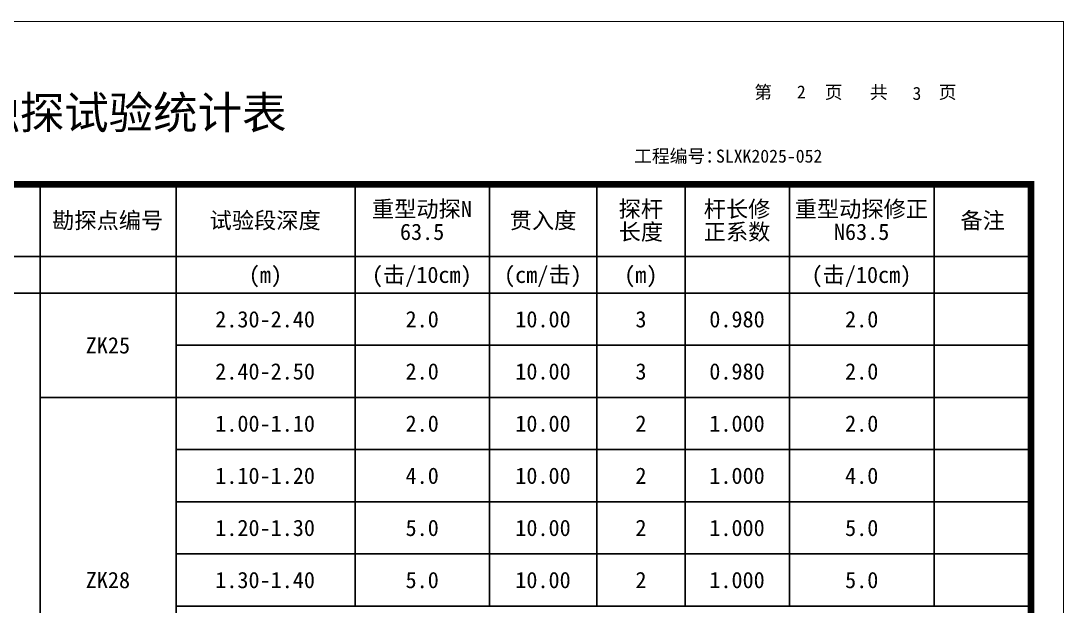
# Model space of a CAD drawing. Header units: millimetres. Extents: x 1134 to 2045, y 653 to 863.
# Drawn here: x 1577.7 to 1737.8, y 773.2 to 863 of the extents above; entities that cross this region are included whole.
import ezdxf
from ezdxf.enums import TextEntityAlignment as Align

# ---------------------------------------------------------------- set-up
doc = ezdxf.new("R2010")
doc.units = ezdxf.units.MM
doc.layers.add('不打印', color=7, linetype='Continuous', plot=False)
doc.styles.add('成果图模板', font='simfang_0.ttf')
doc.styles.add('成果表转DWG表体', font='simfang_0.ttf', dxfattribs={"height": 2.5})

# ---------------------------------------------------------------- blocks, each defined once
blk = doc.blocks.new('动探试验统计表图框模板（昇龙3）.dwg1', base_point=(5, 185))
at = {"const_width": 1}
blk.add_lwpolyline([(5, 185), (5, 5), (292, 5), (292, 185), (5, 185), (5, 5)], dxfattribs=at)
at = {"layer": '不打印', "const_width": 0.15}
blk.add_lwpolyline([(0, 210), (0, 0), (297, 0), (297, 210), (0, 210)], dxfattribs=at)
at = {"style": '成果图模板'}
for s, p in [('第', (249.52, 198.14)), ('页', (260.35, 198.14)), ('共', (267.27, 198.14)), ('页', (277.83, 198.14)), ('工程编号：', (231.08, 188.33)), ('SLXK2025-052', (243.64, 188.33))]:
    blk.add_text(s, height=2, dxfattribs=at).set_placement(p)
for s, height, p in [('2', 2, (256.74, 198.17)), ('重型动力触探试验统计表', 5, (140.21, 193.5)), ('3', 2, (274.48, 197.96))]:
    blk.add_text(s, height=height, dxfattribs=at).set_placement(p, align=Align.CENTER)

msp = doc.modelspace()

# ---------------------------------------------------------------- linework, layer by layer
at = {"color": 0}
for points in [[(1540.08, 837.88), (1580.63, 837.88)], [(1580.63, 826.83), (1580.63, 837.88)], [(1580.63, 837.88), (1601.48, 837.88)], [(1580.63, 826.83), (1580.63, 837.88)], [(1601.48, 826.83), (1601.48, 837.88)], [(1601.48, 837.88), (1628.97, 837.88)], [(1601.48, 826.83), (1601.48, 837.88)], [(1628.97, 826.83), (1628.97, 837.88)], [(1628.97, 837.88), (1649.58, 837.88)], [(1628.97, 826.83), (1628.97, 837.88)], [(1649.58, 826.83), (1649.58, 837.88)], [(1649.58, 837.88), (1666.08, 837.88)], [(1649.58, 826.83), (1649.58, 837.88)], [(1666.08, 826.83), (1666.08, 837.88)], [(1666.08, 837.88), (1679.59, 837.88)], [(1666.08, 826.83), (1666.08, 837.88)], [(1679.59, 826.83), (1679.59, 837.88)], [(1679.59, 837.88), (1695.63, 837.88)], [(1679.59, 826.83), (1679.59, 837.88)], [(1695.63, 826.83), (1695.63, 837.88)], [(1695.63, 837.88), (1695.63, 837.88)], [(1695.63, 826.83), (1695.63, 837.88)], [(1695.63, 826.83), (1695.63, 837.88)], [(1695.63, 837.88), (1717.85, 837.88)], [(1695.63, 826.83), (1695.63, 837.88)], [(1717.85, 826.83), (1717.85, 837.88)], [(1717.85, 837.88), (1732.74, 837.88)], [(1717.85, 826.83), (1717.85, 837.88)], [(1732.74, 826.83), (1732.74, 837.88)], [(1540.08, 826.83), (1580.63, 826.83)], [(1540.08, 826.83), (1580.63, 826.83)], [(1580.63, 826.83), (1601.48, 826.83)], [(1580.63, 821.19), (1580.63, 826.83)], [(1580.63, 826.83), (1601.48, 826.83)], [(1580.63, 821.19), (1580.63, 826.83)], [(1601.48, 826.83), (1628.97, 826.83)], [(1601.48, 821.19), (1601.48, 826.83)], [(1601.48, 826.83), (1628.97, 826.83)], [(1601.48, 821.19), (1601.48, 826.83)], [(1628.97, 826.83), (1649.58, 826.83)], [(1628.97, 821.19), (1628.97, 826.83)], [(1628.97, 826.83), (1649.58, 826.83)], [(1628.97, 821.19), (1628.97, 826.83)], [(1649.58, 826.83), (1666.08, 826.83)], [(1649.58, 821.19), (1649.58, 826.83)], [(1649.58, 826.83), (1666.08, 826.83)], [(1649.58, 821.19), (1649.58, 826.83)], [(1666.08, 826.83), (1679.59, 826.83)], [(1666.08, 821.19), (1666.08, 826.83)], [(1666.08, 826.83), (1679.59, 826.83)], [(1666.08, 821.19), (1666.08, 826.83)], [(1679.59, 826.83), (1695.63, 826.83)], [(1679.59, 821.19), (1679.59, 826.83)], [(1679.59, 826.83), (1695.63, 826.83)], [(1679.59, 821.19), (1679.59, 826.83)], [(1695.63, 826.83), (1695.63, 826.83)], [(1695.63, 826.83), (1717.85, 826.83)], [(1695.63, 821.19), (1695.63, 826.83)], [(1695.63, 826.83), (1695.63, 826.83)], [(1695.63, 821.19), (1695.63, 826.83)], [(1695.63, 821.19), (1695.63, 826.83)], [(1695.63, 826.83), (1717.85, 826.83)], [(1695.63, 821.19), (1695.63, 826.83)], [(1717.85, 826.83), (1732.74, 826.83)], [(1717.85, 821.19), (1717.85, 826.83)], [(1717.85, 826.83), (1732.74, 826.83)], [(1717.85, 821.19), (1717.85, 826.83)], [(1732.74, 821.19), (1732.74, 826.83)], [(1540.08, 821.19), (1580.63, 821.19)], [(1540.08, 821.19), (1580.63, 821.19)], [(1580.63, 821.19), (1601.48, 821.19)], [(1580.63, 701.19), (1580.63, 821.19)], [(1580.63, 821.19), (1601.48, 821.19)], [(1580.63, 805.19), (1580.63, 821.19)], [(1601.48, 821.19), (1628.97, 821.19)], [(1601.48, 805.19), (1601.48, 821.19)], [(1601.48, 821.19), (1628.97, 821.19)], [(1601.48, 813.19), (1601.48, 821.19)], [(1628.97, 821.19), (1649.58, 821.19)], [(1628.97, 813.19), (1628.97, 821.19)], [(1628.97, 821.19), (1649.58, 821.19)], [(1628.97, 813.19), (1628.97, 821.19)], [(1649.58, 821.19), (1666.08, 821.19)], [(1649.58, 813.19), (1649.58, 821.19)], [(1649.58, 821.19), (1666.08, 821.19)], [(1649.58, 813.19), (1649.58, 821.19)], [(1666.08, 821.19), (1679.59, 821.19)], [(1666.08, 813.19), (1666.08, 821.19)], [(1666.08, 821.19), (1679.59, 821.19)], [(1666.08, 813.19), (1666.08, 821.19)], [(1679.59, 821.19), (1695.63, 821.19)], [(1679.59, 813.19), (1679.59, 821.19)], [(1679.59, 821.19), (1695.63, 821.19)], [(1679.59, 813.19), (1679.59, 821.19)], [(1695.63, 821.19), (1695.63, 821.19)], [(1695.63, 821.19), (1717.85, 821.19)], [(1695.63, 813.19), (1695.63, 821.19)], [(1695.63, 821.19), (1695.63, 821.19)], [(1695.63, 813.19), (1695.63, 821.19)], [(1695.63, 813.19), (1695.63, 821.19)], [(1695.63, 821.19), (1717.85, 821.19)], [(1695.63, 813.19), (1695.63, 821.19)], [(1717.85, 821.19), (1732.74, 821.19)], [(1717.85, 813.19), (1717.85, 821.19)], [(1717.85, 821.19), (1732.74, 821.19)], [(1717.85, 813.19), (1717.85, 821.19)], [(1732.74, 813.19), (1732.74, 821.19)], [(1601.48, 813.19), (1628.97, 813.19)], [(1601.48, 813.19), (1628.97, 813.19)], [(1601.48, 805.19), (1601.48, 813.19)], [(1628.97, 813.19), (1649.58, 813.19)], [(1628.97, 805.19), (1628.97, 813.19)], [(1628.97, 813.19), (1649.58, 813.19)], [(1628.97, 805.19), (1628.97, 813.19)], [(1649.58, 813.19), (1666.08, 813.19)], [(1649.58, 805.19), (1649.58, 813.19)], [(1649.58, 813.19), (1666.08, 813.19)], [(1649.58, 805.19), (1649.58, 813.19)], [(1666.08, 813.19), (1679.59, 813.19)], [(1666.08, 805.19), (1666.08, 813.19)], [(1666.08, 813.19), (1679.59, 813.19)], [(1666.08, 805.19), (1666.08, 813.19)], [(1679.59, 813.19), (1695.63, 813.19)], [(1679.59, 805.19), (1679.59, 813.19)], [(1679.59, 813.19), (1695.63, 813.19)], [(1679.59, 805.19), (1679.59, 813.19)], [(1695.63, 813.19), (1695.63, 813.19)], [(1695.63, 813.19), (1717.85, 813.19)], [(1695.63, 805.19), (1695.63, 813.19)], [(1695.63, 813.19), (1695.63, 813.19)], [(1695.63, 805.19), (1695.63, 813.19)], [(1695.63, 805.19), (1695.63, 813.19)], [(1695.63, 813.19), (1717.85, 813.19)], [(1695.63, 805.19), (1695.63, 813.19)], [(1717.85, 813.19), (1732.74, 813.19)], [(1717.85, 805.19), (1717.85, 813.19)], [(1717.85, 813.19), (1732.74, 813.19)], [(1717.85, 805.19), (1717.85, 813.19)], [(1732.74, 805.19), (1732.74, 813.19)], [(1580.63, 805.19), (1601.48, 805.19)], [(1580.63, 805.19), (1601.48, 805.19)], [(1580.63, 749.19), (1580.63, 805.19)], [(1601.48, 805.19), (1628.97, 805.19)], [(1601.48, 749.19), (1601.48, 805.19)], [(1601.48, 805.19), (1628.97, 805.19)], [(1601.48, 797.19), (1601.48, 805.19)], [(1628.97, 805.19), (1649.58, 805.19)], [(1628.97, 797.19), (1628.97, 805.19)], [(1628.97, 805.19), (1649.58, 805.19)], [(1628.97, 797.19), (1628.97, 805.19)], [(1649.58, 805.19), (1666.08, 805.19)], [(1649.58, 797.19), (1649.58, 805.19)], [(1649.58, 805.19), (1666.08, 805.19)], [(1649.58, 797.19), (1649.58, 805.19)], [(1666.08, 805.19), (1679.59, 805.19)], [(1666.08, 797.19), (1666.08, 805.19)], [(1666.08, 805.19), (1679.59, 805.19)], [(1666.08, 797.19), (1666.08, 805.19)], [(1679.59, 805.19), (1695.63, 805.19)], [(1679.59, 797.19), (1679.59, 805.19)], [(1679.59, 805.19), (1695.63, 805.19)], [(1679.59, 797.19), (1679.59, 805.19)], [(1695.63, 805.19), (1695.63, 805.19)], [(1695.63, 805.19), (1717.85, 805.19)], [(1695.63, 797.19), (1695.63, 805.19)], [(1695.63, 805.19), (1695.63, 805.19)], [(1695.63, 797.19), (1695.63, 805.19)], [(1695.63, 797.19), (1695.63, 805.19)], [(1695.63, 805.19), (1717.85, 805.19)], [(1695.63, 797.19), (1695.63, 805.19)], [(1717.85, 805.19), (1732.74, 805.19)], [(1717.85, 797.19), (1717.85, 805.19)], [(1717.85, 805.19), (1732.74, 805.19)], [(1717.85, 797.19), (1717.85, 805.19)], [(1732.74, 797.19), (1732.74, 805.19)], [(1601.48, 797.19), (1628.97, 797.19)], [(1601.48, 797.19), (1628.97, 797.19)], [(1601.48, 789.19), (1601.48, 797.19)], [(1628.97, 797.19), (1649.58, 797.19)], [(1628.97, 789.19), (1628.97, 797.19)], [(1628.97, 797.19), (1649.58, 797.19)], [(1628.97, 789.19), (1628.97, 797.19)], [(1649.58, 797.19), (1666.08, 797.19)], [(1649.58, 789.19), (1649.58, 797.19)], [(1649.58, 797.19), (1666.08, 797.19)], [(1649.58, 789.19), (1649.58, 797.19)], [(1666.08, 797.19), (1679.59, 797.19)], [(1666.08, 789.19), (1666.08, 797.19)], [(1666.08, 797.19), (1679.59, 797.19)], [(1666.08, 789.19), (1666.08, 797.19)], [(1679.59, 797.19), (1695.63, 797.19)], [(1679.59, 789.19), (1679.59, 797.19)], [(1679.59, 797.19), (1695.63, 797.19)], [(1679.59, 789.19), (1679.59, 797.19)], [(1695.63, 797.19), (1695.63, 797.19)], [(1695.63, 797.19), (1717.85, 797.19)], [(1695.63, 789.19), (1695.63, 797.19)], [(1695.63, 797.19), (1695.63, 797.19)], [(1695.63, 789.19), (1695.63, 797.19)], [(1695.63, 789.19), (1695.63, 797.19)], [(1695.63, 797.19), (1717.85, 797.19)], [(1695.63, 789.19), (1695.63, 797.19)], [(1717.85, 797.19), (1732.74, 797.19)], [(1717.85, 789.19), (1717.85, 797.19)], [(1717.85, 797.19), (1732.74, 797.19)], [(1717.85, 789.19), (1717.85, 797.19)], [(1732.74, 789.19), (1732.74, 797.19)], [(1601.48, 789.19), (1628.97, 789.19)], [(1601.48, 789.19), (1628.97, 789.19)], [(1601.48, 781.19), (1601.48, 789.19)], [(1628.97, 789.19), (1649.58, 789.19)], [(1628.97, 781.19), (1628.97, 789.19)], [(1628.97, 789.19), (1649.58, 789.19)], [(1628.97, 781.19), (1628.97, 789.19)], [(1649.58, 789.19), (1666.08, 789.19)], [(1649.58, 781.19), (1649.58, 789.19)], [(1649.58, 789.19), (1666.08, 789.19)], [(1649.58, 781.19), (1649.58, 789.19)], [(1666.08, 789.19), (1679.59, 789.19)], [(1666.08, 781.19), (1666.08, 789.19)], [(1666.08, 789.19), (1679.59, 789.19)], [(1666.08, 781.19), (1666.08, 789.19)], [(1679.59, 789.19), (1695.63, 789.19)], [(1679.59, 781.19), (1679.59, 789.19)], [(1679.59, 789.19), (1695.63, 789.19)], [(1679.59, 781.19), (1679.59, 789.19)], [(1695.63, 789.19), (1695.63, 789.19)], [(1695.63, 789.19), (1717.85, 789.19)], [(1695.63, 781.19), (1695.63, 789.19)], [(1695.63, 789.19), (1695.63, 789.19)], [(1695.63, 781.19), (1695.63, 789.19)], [(1695.63, 781.19), (1695.63, 789.19)], [(1695.63, 789.19), (1717.85, 789.19)], [(1695.63, 781.19), (1695.63, 789.19)], [(1717.85, 789.19), (1732.74, 789.19)], [(1717.85, 781.19), (1717.85, 789.19)], [(1717.85, 789.19), (1732.74, 789.19)], [(1717.85, 781.19), (1717.85, 789.19)], [(1732.74, 781.19), (1732.74, 789.19)], [(1601.48, 781.19), (1628.97, 781.19)], [(1601.48, 781.19), (1628.97, 781.19)], [(1601.48, 773.19), (1601.48, 781.19)], [(1628.97, 781.19), (1649.58, 781.19)], [(1628.97, 773.19), (1628.97, 781.19)], [(1628.97, 781.19), (1649.58, 781.19)], [(1628.97, 773.19), (1628.97, 781.19)], [(1649.58, 781.19), (1666.08, 781.19)], [(1649.58, 773.19), (1649.58, 781.19)], [(1649.58, 781.19), (1666.08, 781.19)], [(1649.58, 773.19), (1649.58, 781.19)], [(1666.08, 781.19), (1679.59, 781.19)], [(1666.08, 773.19), (1666.08, 781.19)], [(1666.08, 781.19), (1679.59, 781.19)], [(1666.08, 773.19), (1666.08, 781.19)], [(1679.59, 781.19), (1695.63, 781.19)], [(1679.59, 773.19), (1679.59, 781.19)], [(1679.59, 781.19), (1695.63, 781.19)], [(1679.59, 773.19), (1679.59, 781.19)], [(1695.63, 781.19), (1695.63, 781.19)], [(1695.63, 781.19), (1717.85, 781.19)], [(1695.63, 773.19), (1695.63, 781.19)], [(1695.63, 781.19), (1695.63, 781.19)], [(1695.63, 773.19), (1695.63, 781.19)], [(1695.63, 773.19), (1695.63, 781.19)], [(1695.63, 781.19), (1717.85, 781.19)], [(1695.63, 773.19), (1695.63, 781.19)], [(1717.85, 781.19), (1732.74, 781.19)], [(1717.85, 773.19), (1717.85, 781.19)], [(1717.85, 781.19), (1732.74, 781.19)], [(1717.85, 773.19), (1717.85, 781.19)], [(1732.74, 773.19), (1732.74, 781.19)], [(1601.48, 773.19), (1628.97, 773.19)], [(1628.97, 773.19), (1649.58, 773.19)], [(1649.58, 773.19), (1666.08, 773.19)], [(1666.08, 773.19), (1679.59, 773.19)], [(1679.59, 773.19), (1695.63, 773.19)], [(1695.63, 773.19), (1695.63, 773.19)], [(1695.63, 773.19), (1717.85, 773.19)], [(1717.85, 773.19), (1732.74, 773.19)]]:
    msp.add_lwpolyline(points, dxfattribs=at)

# ---------------------------------------------------------------- block references
msp.add_blockref('动探试验统计表图框模板（昇龙3）.dwg1', (1445.7, 837.88))

# ---------------------------------------------------------------- texts
at = {"color": 0, "style": '成果表转DWG表体'}
for s, p in [('重型动探N', (1631.54, 832.85)), ('探杆', (1669.4, 832.85)), ('杆长修', (1682.46, 832.85)), ('重型动探修正', (1696.43, 832.85)), ('勘探点编号', (1582.46, 831.1)), ('试验段深度', (1606.63, 831.1)), ('贯入度', (1652.68, 831.1)), ('备注', (1721.86, 831.1)), ('63.5', (1635.84, 829.35)), ('长度', (1669.4, 829.35)), ('正系数', (1682.46, 829.35)), ('N63.5', (1702.44, 829.35)), ('(m)', (1612.64, 822.76)), ('(击/10cm)', (1631.54, 822.76)), ('(cm/击)', (1651.82, 822.76)), ('(m)', (1670.26, 822.76)), ('(击/10cm)', (1699.01, 822.76)), ('2.30-2.40', (1607.49, 815.94)), ('2.0', (1636.7, 815.94)), ('10.00', (1653.54, 815.94)), ('3', (1671.98, 815.94)), ('0.980', (1683.32, 815.94)), ('2.0', (1704.16, 815.94)), ('ZK25', (1587.62, 811.94)), ('2.40-2.50', (1607.49, 807.94)), ('2.0', (1636.7, 807.94)), ('10.00', (1653.54, 807.94)), ('3', (1671.98, 807.94)), ('0.980', (1683.32, 807.94)), ('2.0', (1704.16, 807.94)), ('1.00-1.10', (1607.49, 799.94)), ('2.0', (1636.7, 799.94)), ('10.00', (1653.54, 799.94)), ('2', (1671.98, 799.94)), ('1.000', (1683.32, 799.94)), ('2.0', (1704.16, 799.94)), ('1.10-1.20', (1607.49, 791.94)), ('4.0', (1636.7, 791.94)), ('10.00', (1653.54, 791.94)), ('2', (1671.98, 791.94)), ('1.000', (1683.32, 791.94)), ('4.0', (1704.16, 791.94)), ('1.20-1.30', (1607.49, 783.94)), ('5.0', (1636.7, 783.94)), ('10.00', (1653.54, 783.94)), ('2', (1671.98, 783.94)), ('1.000', (1683.32, 783.94)), ('5.0', (1704.16, 783.94)), ('ZK28', (1587.62, 775.94)), ('1.30-1.40', (1607.49, 775.94)), ('5.0', (1636.7, 775.94)), ('10.00', (1653.54, 775.94)), ('2', (1671.98, 775.94)), ('1.000', (1683.32, 775.94)), ('5.0', (1704.16, 775.94))]:
    msp.add_text(s, height=2.5, dxfattribs=at).set_placement(p)

doc.saveas('drawing.dxf')
